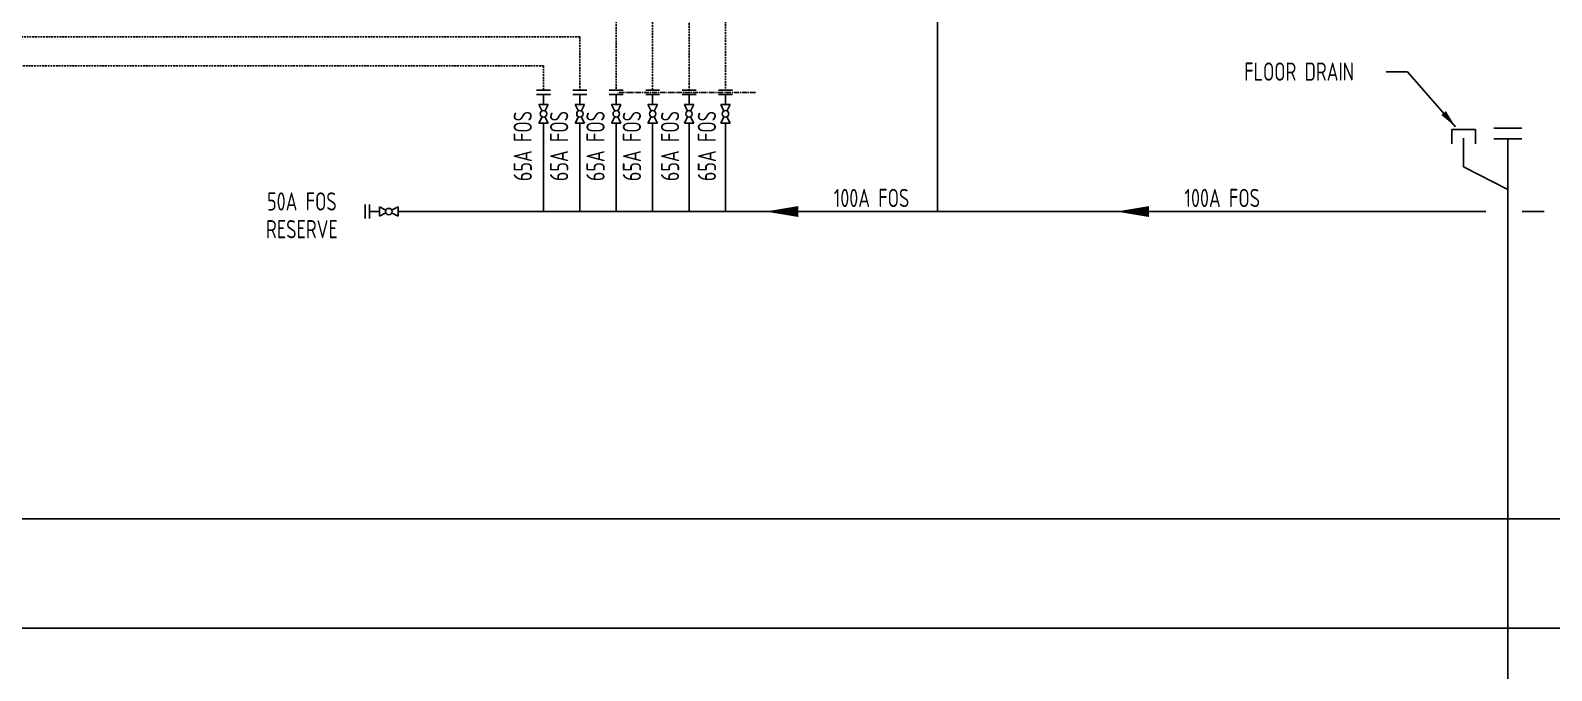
# Model space of a CAD drawing. Header units: millimetres. Extents: x 46 to 742, y 16 to 539.
# Drawn here: x 170.7 to 379.8, y 286.5 to 374.5 of the extents above; entities that cross this region are included whole.
import ezdxf
from ezdxf.enums import TextEntityAlignment as Align

# ---------------------------------------------------------------- set-up
doc = ezdxf.new("R2010")
doc.units = ezdxf.units.MM
doc.linetypes.add('CENTER2', pattern=[1.125, 0.75, -0.125, 0.125, -0.125])
doc.linetypes.add('HIDDEN', pattern=[0.375, 0.25, -0.125])
for name, color, linetype in [('G-ANNO-NPLT', 1, 'Continuous'), ('g-ttlb', 4, 'Continuous'), ('M-CWTR-TEXT', 4, 'Continuous'), ('M-PIPE-FOR', 6, 'Continuous'), ('M-PIPE-FOR-F', 240, 'HIDDEN'), ('M-PIPE-FOS', 4, 'Continuous'), ('M-PIPE-OIL-TEXT', 3, 'Continuous'), ('N-DETL-02', 2, 'Continuous')]:
    doc.layers.add(name, color=color, linetype=linetype)
doc.styles.add('AA-TXT', font='iso.shx', dxfattribs={"width": 0.8, "bigfont": 'chineset.shx'})
doc.styles.add('dim-txt', font='isocp.shx', dxfattribs={"width": 0.7, "bigfont": 'CHINESET.shx'})
doc.dimstyles.new('adim-10', dxfattribs={"dimscale": 10, "dimtxt": 0.25, "dimasz": 0.25, "dimexe": 0.1, "dimexo": 0.5, "dimgap": 0.15, "dimtad": 0, "dimdec": 4, "dimtxsty": 'dim-txt', "dimcen": 2.5, "dimclrd": 256, "dimclre": 256, "dimclrt": 256, "dimadec": 0, "dimazin": 0, "dimtfac": 1, "dimtmove": 0, "dimatfit": 3, "dimfxl": 1, "dimarcsym": 0})

msp = doc.modelspace()

# ---------------------------------------------------------------- linework, layer by layer
at = {"layer": 'G-ANNO-NPLT'}
for p, q in [((727.046, 307.363), (75.929, 307.363)), ((727.046, 292.363), (75.929, 292.363))]:
    msp.add_line(p, q, dxfattribs=at)
at = {"layer": 'g-ttlb', "linetype": 'CENTER2'}
msp.add_line((270.355, 365.981), (251.417, 365.981), dxfattribs=at)
at = {"layer": 'M-PIPE-FOR'}
for p, q in [((366.053, 360.873), (366.053, 358.911)), ((369.283, 360.873), (366.053, 360.873)), ((369.283, 360.873), (369.283, 358.911)), ((367.668, 355.761), (373.733, 352.648))]:
    msp.add_line(p, q, dxfattribs=at)
at = {"layer": 'M-PIPE-FOR', "linetype": 'Continuous'}
for p, q in [((367.668, 355.761), (367.668, 359.697)), ((375.655, 361.078), (371.811, 361.078)), ((375.655, 359.578), (371.811, 359.578)), ((373.733, 359.578), (373.733, 179.457))]:
    msp.add_line(p, q, dxfattribs=at)
at = {"layer": 'M-PIPE-FOR-F', "color": 252, "linetype": 'HIDDEN'}
for p, q in [((266.216, 416.263), (266.216, 366.282)), ((261.216, 385.608), (261.216, 366.282)), ((256.2, 381.608), (256.2, 366.282)), ((251.2, 377.608), (251.2, 366.282)), ((246.2, 373.608), (116.553, 373.608)), ((246.2, 373.608), (246.2, 366.282)), ((241.2, 369.608), (80.137, 369.608)), ((241.2, 369.608), (241.2, 366.282))]:
    msp.add_line(p, q, dxfattribs=at)
at = {"layer": 'M-PIPE-FOS'}
for p, q in [((295.371, 401.77), (295.371, 349.608)), ((241.216, 365.686), (241.216, 364.315)), ((246.216, 365.686), (246.216, 364.315)), ((251.216, 365.686), (251.216, 364.315)), ((256.216, 365.686), (256.216, 364.315)), ((261.216, 365.686), (261.216, 364.315)), ((266.216, 365.686), (266.216, 364.315)), ((241.216, 361.744), (241.216, 349.608)), ((246.216, 361.744), (246.216, 349.608)), ((251.216, 361.744), (251.216, 349.608)), ((256.216, 361.744), (256.216, 349.608)), ((261.216, 361.744), (261.216, 349.608)), ((266.216, 361.744), (266.216, 349.608)), ((217.298, 349.608), (218.668, 349.608)), ((221.24, 349.608), (370.733, 349.608)), ((378.733, 349.608), (375.733, 349.608))]:
    msp.add_line(p, q, dxfattribs=at)
at = {"layer": 'N-DETL-02'}
for p, q in [((242.178, 366.282), (240.255, 366.282)), ((247.178, 366.282), (245.255, 366.282)), ((252.178, 366.282), (250.255, 366.282)), ((257.178, 366.282), (255.255, 366.282)), ((262.178, 366.282), (260.255, 366.282)), ((267.178, 366.282), (265.255, 366.282)), ((242.178, 365.686), (240.255, 365.686)), ((241.859, 364.315), (240.573, 364.315)), ((240.573, 364.315), (241.019, 363.423)), ((241.413, 363.423), (241.859, 364.315)), ((247.178, 365.686), (245.255, 365.686)), ((246.859, 364.315), (245.573, 364.315)), ((245.573, 364.315), (246.019, 363.423)), ((246.413, 363.423), (246.859, 364.315)), ((252.178, 365.686), (250.255, 365.686)), ((251.859, 364.315), (250.573, 364.315)), ((250.573, 364.315), (251.019, 363.423)), ((251.413, 363.423), (251.859, 364.315)), ((257.178, 365.686), (255.255, 365.686)), ((256.859, 364.315), (255.573, 364.315)), ((255.573, 364.315), (256.019, 363.423)), ((256.413, 363.423), (256.859, 364.315)), ((262.178, 365.686), (260.255, 365.686)), ((261.859, 364.315), (260.573, 364.315)), ((260.573, 364.315), (261.019, 363.423)), ((261.413, 363.423), (261.859, 364.315)), ((267.178, 365.686), (265.255, 365.686)), ((265.573, 364.315), (266.019, 363.423)), ((266.859, 364.315), (265.573, 364.315)), ((266.413, 363.423), (266.859, 364.315)), ((240.573, 361.744), (241.019, 362.636)), ((241.859, 361.744), (240.573, 361.744)), ((241.413, 362.636), (241.859, 361.744)), ((245.573, 361.744), (246.019, 362.636)), ((246.859, 361.744), (245.573, 361.744)), ((246.413, 362.636), (246.859, 361.744)), ((250.573, 361.744), (251.019, 362.636)), ((251.859, 361.744), (250.573, 361.744)), ((251.413, 362.636), (251.859, 361.744)), ((255.573, 361.744), (256.019, 362.636)), ((256.859, 361.744), (255.573, 361.744)), ((256.413, 362.636), (256.859, 361.744)), ((260.573, 361.744), (261.019, 362.636)), ((261.859, 361.744), (260.573, 361.744)), ((261.413, 362.636), (261.859, 361.744)), ((265.573, 361.744), (266.019, 362.636)), ((266.859, 361.744), (265.573, 361.744)), ((266.413, 362.636), (266.859, 361.744)), ((216.701, 348.647), (216.701, 350.57)), ((217.298, 348.647), (217.298, 350.57)), ((218.668, 348.966), (218.668, 350.251)), ((218.668, 350.251), (219.56, 349.805)), ((219.56, 349.412), (218.668, 348.966)), ((221.24, 350.251), (220.347, 349.805)), ((220.347, 349.412), (221.24, 348.966)), ((221.24, 348.966), (221.24, 350.251))]:
    msp.add_line(p, q, dxfattribs=at)
for points in [[(271.736, 349.608, 0, 1.5, 0), (276.236, 349.608, 0, 0, 0)], [(319.933, 349.608, 0, 1.5, 0), (324.433, 349.608, 0, 0, 0)]]:
    msp.add_lwpolyline(points, format="xyseb", dxfattribs=at)
for centre in [(241.216, 363.03), (246.216, 363.03), (251.216, 363.03), (256.216, 363.03), (261.216, 363.03), (266.216, 363.03), (219.954, 349.608)]:
    msp.add_circle(centre, 0.44, dxfattribs=at)

# ---------------------------------------------------------------- texts
at = {"layer": 'M-CWTR-TEXT', "style": 'AA-TXT', "width": 0.8}
msp.add_text('FLOOR DRAIN', height=2.5, dxfattribs=at).set_placement((337.518, 367.587))
for p in [(238.362, 358.605), (243.362, 358.605), (248.362, 358.605), (253.362, 358.605), (258.609, 358.605), (263.669, 358.605)]:
    msp.add_text('65A FOS', height=2.5, rotation=90, dxfattribs=at).set_placement(p, align=Align.MIDDLE_CENTER)
for s, p in [('50A FOS', (208.012, 350.993)), ('100A FOS', (286.296, 351.472)), ('100A FOS', (334.492, 351.472)), ('RESERVE', (208.012, 347.183))]:
    msp.add_text(s, height=2.5, dxfattribs=at).set_placement(p, align=Align.MIDDLE_CENTER)

# ---------------------------------------------------------------- leaders
at = {"layer": 'M-PIPE-OIL-TEXT'}
msp.add_leader([(366.561, 361.251), (359.968, 368.807), (357.039, 368.807)], dimstyle='adim-10', dxfattribs=at)

doc.saveas('drawing.dxf')
